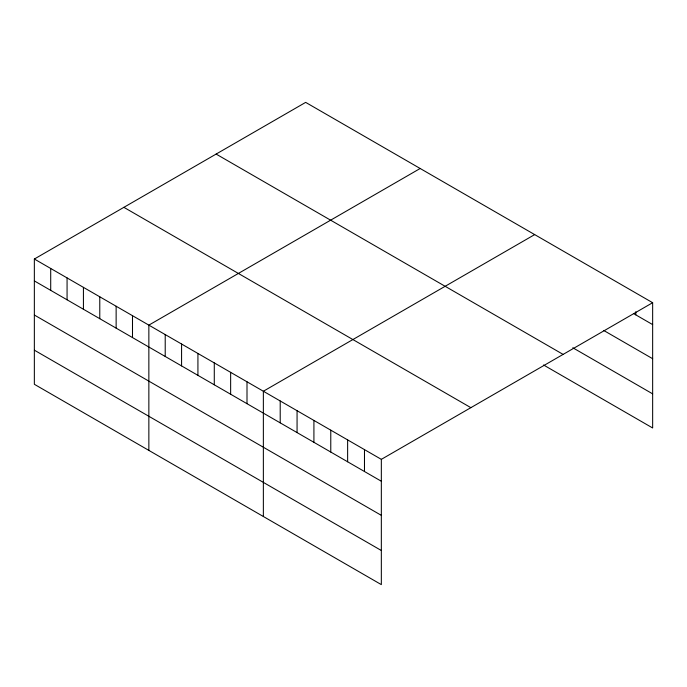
<?xml version="1.0" encoding="UTF-8"?>
<svg xmlns="http://www.w3.org/2000/svg" width="687" height="687" viewBox="0 0 687 687"><rect width="100%" height="100%" fill="white"/><g stroke="black" fill="none" stroke-linecap="round" stroke-linejoin="round"><path stroke-width="1.03" d="M34.35 259.025L381.337 459.354L381.337 584.62L34.35 384.291L34.35 259.025L305.663 102.38L652.65 302.709L652.65 427.975L543.546 364.986M420.169 168.487L148.856 325.131L148.856 450.397M534.675 234.602L263.361 391.247L263.361 516.504M381.337 459.354L652.65 302.709M634.024 313.839L652.65 324.599M603.864 330.541L652.65 358.708M572.821 347.768L652.65 393.857M216.13 154.077L563.117 354.406M123.883 207.337L470.87 407.666M34.35 280.914L381.337 481.243M34.35 315.024L381.337 515.353M34.35 350.172L381.337 550.502M635.793 311.743L635.793 314.869M364.479 449.624L364.479 471.514M347.631 439.895L347.631 461.776M330.773 430.165L330.773 452.046M313.916 420.435L313.916 442.316M297.067 410.706L297.067 432.587M280.21 400.976L280.21 422.857M247.002 381.8L247.002 403.681M230.643 372.354L230.643 394.244M214.284 362.908L214.284 384.797M197.925 353.47L197.925 375.351M181.574 344.024L181.574 365.905M165.215 334.578L165.215 356.467M132.497 315.694L132.497 337.575M116.137 306.247L116.137 328.128M99.778 296.801L99.778 318.691M83.428 287.355L83.428 309.244M67.068 277.917L67.068 299.798M50.709 268.471L50.709 290.352"/></g></svg>
